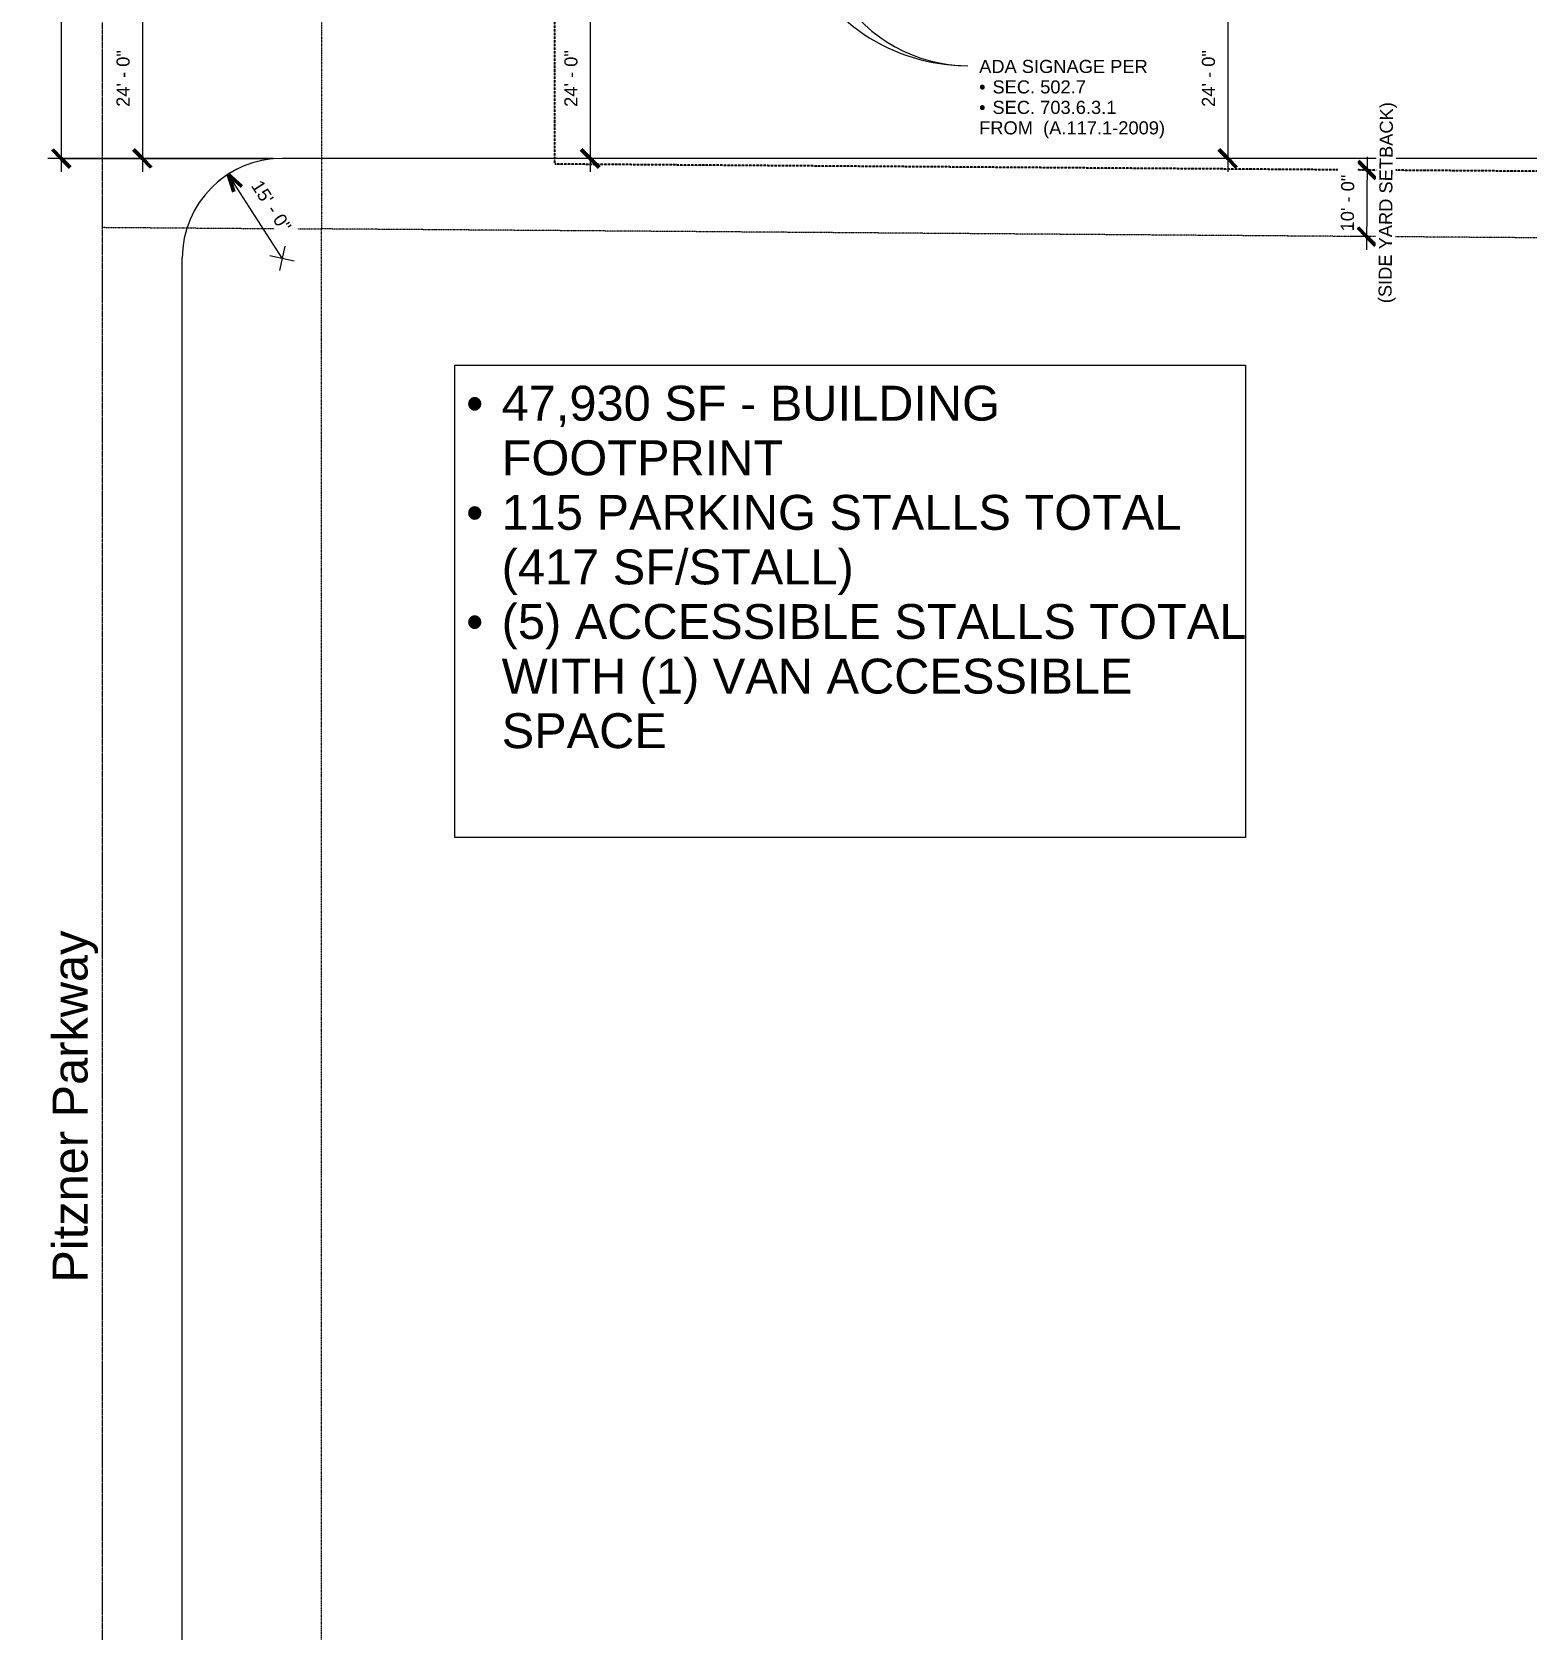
# Model space of a CAD drawing. Header units: inches. Extents: x 20461 to 27285, y -26063 to -19005.
# Drawn here: x 20461 to 23158, y -26063 to -23163 of the extents above; entities that cross this region are included whole.
import ezdxf

# ---------------------------------------------------------------- set-up
doc = ezdxf.new("R2010")
doc.units = ezdxf.units.IN
doc.header["$MEASUREMENT"] = 0
for name, pattern in [('Center 1_4_', [0.53125, 0.25, -0.09375, 0.09375, -0.09375]), ('Hidden', [0.28125, 0.1875, -0.09375]), ('IMPORT-CENTER2 _2_', [6.328125, 4.21875, -0.703125, 0.703125, -0.703125])]:
    doc.linetypes.add(name, pattern=pattern)
for name, color, linetype, lineweight in [('A-ANNO-DIMS', 211, 'Continuous', 9), ('A-ANNO-DIMS-256', 211, 'Continuous', 9), ('A-DETL', 90, 'Continuous', 9), ('A-PROP-SBCK', 71, 'Hidden', 25), ('EOP-EX', 125, 'Continuous', 9), ('EOP-PR', 4, 'Continuous', 9), ('G-ANNO-TEXT', 231, 'Continuous', 9), ('PROP', 3, 'Center 1_4_', 9)]:
    doc.layers.add(name, color=color, linetype=linetype, lineweight=lineweight)
doc.styles.add('Arial', font='arial.ttf', dxfattribs={"height": 62.946108})
doc.styles.add('Arial_1', font='arial.ttf', dxfattribs={"height": 23.60479})
doc.dimstyles.new('Arrow_-_3_32__Arial_1', dxfattribs={"dimscale": 12, "dimtxt": 24, "dimasz": 2.666667, "dimexe": 2, "dimexo": 0, "dimgap": 1.333333, "dimtad": 1, "dimjust": 3, "dimdec": 5, "dimrnd": 0.03125, "dimzin": 1, "dimdsep": 46, "dimlunit": 4, "dimtxsty": 'Arial_1', "dimblk1": 'OPEN30', "dimblk2": 'OPEN30', "dimsah": 1, "dimcen": 0.09, "dimazin": 0, "dimtfac": 1, "dimtdec": 4, "dimtix": 1, "dimtmove": 0, "dimatfit": 2, "dimfxl": 1, "dimtvp": 1, "dimtfill": 1, "dimfrac": 2, "dimtolj": 1, "dimtzin": 0, "dimarcsym": 2})
doc.dimstyles.new('Linear_-_3_32__Arial_1', dxfattribs={"dimscale": 12, "dimtxt": 24, "dimasz": 2.666667, "dimexe": 2, "dimexo": 1.333333, "dimgap": 1.333333, "dimtad": 1, "dimdec": 0, "dimzin": 1, "dimdsep": 46, "dimlunit": 4, "dimtxsty": 'Arial_1', "dimblk1": 'OBLIQUE', "dimblk2": 'OBLIQUE', "dimsah": 1, "dimcen": 0.09, "dimdle": 2, "dimazin": 0, "dimtfac": 1, "dimtdec": 4, "dimtix": 1, "dimtmove": 0, "dimatfit": 3, "dimfxl": 1, "dimtvp": 1, "dimtfill": 1, "dimfrac": 2, "dimtolj": 1, "dimtzin": 0, "dimarcsym": 2})

# ---------------------------------------------------------------- blocks, each defined once
blk = doc.blocks.new('DIMBLOCK55-Site Plan - Phase 1')
at = {"layer": 'A-ANNO-DIMS-256'}
for p, q in [((21859.2, -23103.1), (21444.2, -23103.1)), ((21468.2, -23103.1), (21468.2, -23415.1)), ((21468.2, -23103.1), (21859.2, -23103.1)), ((21474.9, -23391.1), (21444.2, -23391.1)), ((21468.2, -23391.1), (21474.9, -23391.1))]:
    blk.add_line(p, q, dxfattribs=at)
at = {"layer": 'A-ANNO-DIMS-256', "lineweight": 50}
for p, q in [((21468.2, -23103.1), (21452.2, -23087.1)), ((21468.2, -23103.1), (21484.2, -23119.1)), ((21468.2, -23391.1), (21452.2, -23375.1)), ((21468.2, -23391.1), (21484.2, -23407.1))]:
    blk.add_line(p, q, dxfattribs=at)
at = {"layer": 'A-ANNO-DIMS-256', "color": 0, "insert": (21421.6, -23298), "char_height": 23.6, "width": 122.289, "attachment_point": 1, "rotation": 90, "line_spacing_factor": 0.938532, "style": 'Arial_1', "bg_fill": 3, "box_fill_scale": 1.25, "bg_fill_color": 0, "bg_fill_transparency": 0}
blk.add_mtext('24\' - 0"', dxfattribs=at)
blk = doc.blocks.new('_Oblique')
at = {"color": 0, "linetype": 'ByBlock', "lineweight": -2}
blk.add_line((-0.5, -0.5), (0.5, 0.5), dxfattribs=at)
blk = doc.blocks.new('DIMBLOCK58-Site Plan - Phase 1')
at = {"layer": 'A-ANNO-DIMS-256'}
for p, q in [((20896.2, -23103.1), (20636.2, -23103.1)), ((20660.2, -23103.1), (20660.2, -23415.1)), ((20660.2, -23103.1), (20896.2, -23103.1)), ((20896.2, -23391.1), (20636.2, -23391.1)), ((20660.2, -23391.1), (20896.2, -23391.1))]:
    blk.add_line(p, q, dxfattribs=at)
at = {"layer": 'A-ANNO-DIMS-256', "lineweight": 50}
for p, q in [((20660.2, -23103.1), (20644.2, -23087.1)), ((20660.2, -23103.1), (20676.2, -23119.1)), ((20660.2, -23391.1), (20644.2, -23375.1)), ((20660.2, -23391.1), (20676.2, -23407.1))]:
    blk.add_line(p, q, dxfattribs=at)
at = {"layer": 'A-ANNO-DIMS-256', "color": 0, "insert": (20613.6, -23298), "char_height": 23.6, "width": 122.289, "attachment_point": 1, "rotation": 90, "line_spacing_factor": 0.938532, "style": 'Arial_1', "bg_fill": 3, "box_fill_scale": 1.25, "bg_fill_color": 0, "bg_fill_transparency": 0}
blk.add_mtext('24\' - 0"', dxfattribs=at)
blk = doc.blocks.new('DIMBLOCK64-Site Plan - Phase 1')
at = {"layer": 'A-ANNO-DIMS-256'}
for p, q in [((20912.2, -23571.1), (20815, -23419.6)), ((20917.1, -23549), (20907.4, -23593.2)), ((20890.1, -23566.3), (20934.3, -23575.9))]:
    blk.add_line(p, q, dxfattribs=at)
at = {"layer": 'A-ANNO-DIMS-256', "lineweight": 50}
for q in [(20839.5, -23441.9), (20825.1, -23451.2)]:
    blk.add_line((20815, -23419.6), q, dxfattribs=at)
at = {"layer": 'A-ANNO-DIMS-256'}
blk.add_arc((20912.2, -23571.1), 180, 115.0577, 130.3366, dxfattribs=at)
at = {"layer": 'A-ANNO-DIMS-256', "color": 0, "insert": (20875.3, -23427.3), "char_height": 23.6, "width": 122.289, "attachment_point": 1, "rotation": 302.6972, "line_spacing_factor": 0.938532, "style": 'Arial_1', "bg_fill": 3, "box_fill_scale": 1.25, "bg_fill_color": 0, "bg_fill_transparency": 0}
blk.add_mtext('15\' - 0"', dxfattribs=at)
blk = doc.blocks.new('_Open30')
at = {"color": 0, "linetype": 'ByBlock', "lineweight": -2}
for p, q in [((-1, 0.268), (0, 0)), ((0, 0), (-1, -0.268)), ((0, 0), (-1, 0))]:
    blk.add_line(p, q, dxfattribs=at)
blk = doc.blocks.new('DIMBLOCK81-Site Plan - Phase 1')
at = {"layer": 'A-ANNO-DIMS-256'}
for p, q in [((22625.1, -23103.1), (22594.5, -23103.1)), ((22618.5, -23103.1), (22618.5, -23415.1)), ((22618.5, -23103.1), (22625.1, -23103.1)), ((22625.1, -23391.1), (22594.5, -23391.1)), ((22618.5, -23391.1), (22625.1, -23391.1))]:
    blk.add_line(p, q, dxfattribs=at)
at = {"layer": 'A-ANNO-DIMS-256', "lineweight": 50}
for p, q in [((22618.5, -23103.1), (22602.5, -23087.1)), ((22618.5, -23103.1), (22634.5, -23119.1)), ((22618.5, -23391.1), (22602.5, -23375.1)), ((22618.5, -23391.1), (22634.5, -23407.1))]:
    blk.add_line(p, q, dxfattribs=at)
at = {"layer": 'A-ANNO-DIMS-256', "color": 0, "insert": (22571.9, -23298), "char_height": 23.6, "width": 122.289, "attachment_point": 1, "rotation": 90, "line_spacing_factor": 0.938532, "style": 'Arial_1', "bg_fill": 3, "box_fill_scale": 1.25, "bg_fill_color": 0, "bg_fill_transparency": 0}
blk.add_mtext('24\' - 0"', dxfattribs=at)
blk = doc.blocks.new('DIMBLOCK82-Site Plan - Phase 1')
at = {"layer": 'A-ANNO-DIMS-256', "lineweight": 50}
for p, q in [((20513.9, -19441.1), (20497.9, -19425.1)), ((20513.9, -19441.1), (20529.9, -19457.1)), ((20513.9, -23391.1), (20497.9, -23375.1)), ((20513.9, -23391.1), (20529.9, -23407.1))]:
    blk.add_line(p, q, dxfattribs=at)
at = {"layer": 'A-ANNO-DIMS-256'}
for p, q in [((20513.9, -19417.1), (20513.9, -23415.1)), ((20896.2, -19441.1), (20489.9, -19441.1)), ((20513.9, -19441.1), (20896.2, -19441.1)), ((20896.2, -23391.1), (20489.9, -23391.1)), ((20513.9, -23391.1), (20896.2, -23391.1))]:
    blk.add_line(p, q, dxfattribs=at)
at = {"layer": 'A-ANNO-DIMS-256', "color": 0, "insert": (20467.3, -21476.1), "char_height": 23.6, "width": 144, "attachment_point": 1, "rotation": 90, "line_spacing_factor": 0.938532, "style": 'Arial_1', "bg_fill": 3, "box_fill_scale": 1.25, "bg_fill_color": 0, "bg_fill_transparency": 0}
blk.add_mtext('329\' - 2"', dxfattribs=at)
blk = doc.blocks.new('DIMBLOCK90-Site Plan - Phase 1')
at = {"layer": 'A-ANNO-DIMS-256', "lineweight": 50}
for p, q in [((22869.9, -23412), (22854, -23395.9)), ((22869.9, -23412), (22885.8, -23428.1)), ((22869, -23532), (22853.2, -23515.9)), ((22869, -23532), (22884.9, -23548.1))]:
    blk.add_line(p, q, dxfattribs=at)
at = {"layer": 'A-ANNO-DIMS-256'}
for p, q in [((22870.1, -23388), (22868.9, -23556)), ((22876.5, -23412), (22845.9, -23411.8)), ((22869.9, -23412), (22876.5, -23412)), ((22875.7, -23532), (22845, -23531.8)), ((22869, -23532), (22875.7, -23532))]:
    blk.add_line(p, q, dxfattribs=at)
at = {"layer": 'A-ANNO-DIMS-256', "color": 0, "attachment_point": 1, "rotation": 89.5803, "line_spacing_factor": 0.938532, "style": 'Arial_1', "bg_fill": 3, "box_fill_scale": 1.25, "bg_fill_color": 0, "bg_fill_transparency": 0}
for s, insert, char_height, width in [('(SIDE YARD SETBACK)', (22890.5, -23652.1), 23.605, 432), ('10\' - 0"', (22822.5, -23522.6), 23.6, 122.289)]:
    blk.add_mtext(s, dxfattribs=dict(at, insert=insert, char_height=char_height, width=width))

msp = doc.modelspace()

# ---------------------------------------------------------------- linework, layer by layer
at = {"layer": 'A-DETL', "linetype": 'IMPORT-CENTER2 _2_'}
msp.add_line((20588.235225, -26063.346645), (20588.235225, -19045.170645), dxfattribs=at)
at = {"layer": 'A-PROP-SBCK'}
for p, q in [((21404.235225, -23401.253705), (21404.235225, -19438.180554)), ((23472.145187, -23416.400504), (21404.235225, -23401.253705))]:
    msp.add_line(p, q, dxfattribs=at)
at = {"layer": 'EOP-EX'}
msp.add_line((20732.235225, -26063.346645), (20732.235225, -23571.085554), dxfattribs=at)
at = {"layer": 'EOP-PR'}
msp.add_line((23326.51184, -23391.085554), (20912.235225, -23391.085554), dxfattribs=at)
msp.add_arc((20912.235225, -23571.085554), 180, 90, 180, dxfattribs=at)
at = {"layer": 'G-ANNO-TEXT', "color": 145, "flags": 128}
msp.add_lwpolyline([(21224.038316, -23763.784645), (22650.557372, -23763.784645), (22650.557372, -24616.067722), (21224.038316, -24616.067722)], close=True, dxfattribs=at)
at = {"layer": 'PROP'}
for p, q in [((20984.235225, -23518.180554), (20984.235225, -19045.170645)), ((20588.235225, -23515.279977), (20984.235225, -23518.180554)), ((20983.534113, -26063.346645), (20983.186128, -23518.172869)), ((23352.161473, -23535.52488), (20984.235225, -23518.180554))]:
    msp.add_line(p, q, dxfattribs=at)

# ---------------------------------------------------------------- texts
at = {"layer": 'G-ANNO-TEXT', "color": 145, "insert": (22170.030479, -23213.266538), "char_height": 23.60479042, "width": 356.46865039, "attachment_point": 1, "line_spacing_factor": 0.938532, "style": 'Arial_1', "bg_fill": 3, "box_fill_scale": 1.25, "bg_fill_color": 0, "bg_fill_transparency": 0}
msp.add_mtext('ADA SIGNAGE PER', dxfattribs=at)
at = {"layer": 'G-ANNO-TEXT', "color": 145, "attachment_point": 1, "line_spacing_factor": 0.938532, "style": 'Arial'}
for s, insert, char_height, width in [('47,930 SF - BUILDING', (21308.518316, -23801.072383), 62.94610778, 1054.00836481), ('•', (21244.518316, -23801.072383), 62.946108, 36.02454169), ('FOOTPRINT', (21308.518316, -23899.533922), 62.9461078, 594.98597881), ('115 PARKING STALLS TOTAL', (21308.518316, -23997.99546), 62.94610778, 1435.17125749), ('•', (21244.518316, -23997.99546), 62.946108, 36.02454169), ('(417 SF/STALL)', (21308.518316, -24096.456998), 62.94610778, 743.73247351), ('•', (21244.518316, -24194.918537), 62.946108, 36.02454169), ('(5) ACCESSIBLE STALLS TOTAL', (21308.518316, -24194.918537), 62.94610778, 1573.45901428), ('WITH (1) VAN ACCESSIBLE', (21308.518316, -24293.380075), 62.94610778, 1341.04261631), ('SPACE', (21308.518316, -24391.841614), 62.9461078, 348.62459696)]:
    msp.add_mtext(s, dxfattribs=dict(at, insert=insert, char_height=char_height, width=width))
at = {"layer": 'G-ANNO-TEXT', "color": 145, "insert": (20498.380252, -25419.043488), "char_height": 62.94610778, "width": 751.104, "attachment_point": 1, "rotation": 90, "line_spacing_factor": 0.938532, "style": 'Arial'}
msp.add_mtext('Pitzner Parkway\\P', dxfattribs=at)

# ---------------------------------------------------------------- next in the draw order: texts
at = {"layer": 'G-ANNO-TEXT', "color": 145, "insert": (22170.030479, -23250.189615), "char_height": 23.60479, "width": 13.50920313, "attachment_point": 1, "line_spacing_factor": 0.938532, "style": 'Arial_1', "bg_fill": 3, "box_fill_scale": 1.25, "bg_fill_color": 0, "bg_fill_transparency": 0}
msp.add_mtext('•', dxfattribs=at)

# ---------------------------------------------------------------- next in the draw order: dimensions: what is measured, and where the dimension line sits
at = {"layer": 'A-ANNO-DIMS'}
for base, p1, p2, override, picture, middle in [((20660.220921, -23391.085554), (20912.235225, -23103.085554), (20912.235225, -23391.085554), {"dimpost": '<>', "dimfxl": 288}, 'DIMBLOCK58-Site Plan - Phase 1', (20632.168952, -23247.085554)), ((21468.22283, -23391.085554), (21875.235225, -23103.085554), (21490.850247, -23391.085554), {"dimpost": '<>', "dimfxl": 480.308038}, 'DIMBLOCK55-Site Plan - Phase 1', (21440.170862, -23247.085554))]:
    dim = msp.add_linear_dim(base=base, p1=p1, p2=p2, angle=90, dimstyle='Linear_-_3_32__Arial_1', override=override, dxfattribs=at)
    dim.commit()
    dim.dimension.update_dxf_attribs({"geometry": picture, "text_midpoint": middle})
dim = msp.add_linear_dim(base=(22869.034592, -23531.986125), p1=(22892.540341, -23412.155078), p2=(22891.661402, -23532.15186), angle=89.580333673, text='<>\\X(SIDE YARD SETBACK)', dimstyle='Linear_-_3_32__Arial_1', override={"dimpost": '<>', "dimfxl": 120}, dxfattribs=at)
dim.commit()
dim.dimension.update_dxf_attribs({"geometry": 'DIMBLOCK90-Site Plan - Phase 1', "text_midpoint": (22869.474062, -23471.987735)})

# ---------------------------------------------------------------- next in the draw order: linework, layer by layer
at = {"layer": 'G-ANNO-TEXT', "color": 145}
for centre, radius, start in [((22149.550479, -22886.906582), 336.857055, 135.289040178), ((22149.550479, -22953.462583), 270.301054, 153.970640794)]:
    msp.add_arc(centre, radius, start, 270, dxfattribs=at)

# ---------------------------------------------------------------- next in the draw order: texts
at = {"layer": 'G-ANNO-TEXT', "color": 145, "insert": (22194.030479, -23250.189615), "char_height": 23.6047904, "width": 197.40867803, "attachment_point": 1, "line_spacing_factor": 0.938532, "style": 'Arial_1', "bg_fill": 3, "box_fill_scale": 1.25, "bg_fill_color": 0, "bg_fill_transparency": 0}
msp.add_mtext('SEC. 502.7', dxfattribs=at)

# ---------------------------------------------------------------- next in the draw order: dimensions: what is measured, and where the dimension line sits
at = {"layer": 'A-ANNO-DIMS'}
dim = msp.add_radius_dim(center=(20912.235225, -23571.085554), mpoint=(20814.999413, -23419.608833), dimstyle='Arrow_-_3_32__Arial_1', override={"dimpost": '<>'}, dxfattribs=at)
dim.commit()
dim.dimension.update_dxf_attribs({"geometry": 'DIMBLOCK64-Site Plan - Phase 1', "text_midpoint": (20895.867281, -23493.658147)})

# ---------------------------------------------------------------- next in the draw order: texts
at = {"layer": 'G-ANNO-TEXT', "color": 145, "insert": (22170.030479, -23287.112692), "char_height": 23.60479, "width": 13.50920313, "attachment_point": 1, "line_spacing_factor": 0.938532, "style": 'Arial_1', "bg_fill": 3, "box_fill_scale": 1.25, "bg_fill_color": 0, "bg_fill_transparency": 0}
msp.add_mtext('•', dxfattribs=at)

# ---------------------------------------------------------------- next in the draw order: dimensions: what is measured, and where the dimension line sits
at = {"layer": 'A-ANNO-DIMS'}
dim = msp.add_linear_dim(base=(20513.889096, -23391.085554), p1=(20912.235225, -19441.085554), p2=(20912.235225, -23391.085554), angle=90, dimstyle='Linear_-_3_32__Arial_1', override={"dimpost": '<>', "dimfxl": 3950}, dxfattribs=at)
dim.commit()
dim.dimension.update_dxf_attribs({"geometry": 'DIMBLOCK82-Site Plan - Phase 1', "text_midpoint": (20485.829077, -21416.085554)})

# ---------------------------------------------------------------- next in the draw order: texts
at = {"layer": 'G-ANNO-TEXT', "color": 145, "insert": (22194.030479, -23287.112692), "char_height": 23.60479042, "width": 261.90422847, "attachment_point": 1, "line_spacing_factor": 0.938532, "style": 'Arial_1', "bg_fill": 3, "box_fill_scale": 1.25, "bg_fill_color": 0, "bg_fill_transparency": 0}
msp.add_mtext('SEC. 703.6.3.1', dxfattribs=at)

# ---------------------------------------------------------------- next in the draw order: texts
at = {"layer": 'G-ANNO-TEXT', "color": 145, "insert": (22170.030479, -23324.035769), "char_height": 23.60479042, "width": 392.63845233, "attachment_point": 1, "line_spacing_factor": 0.938532, "style": 'Arial_1', "bg_fill": 3, "box_fill_scale": 1.25, "bg_fill_color": 0, "bg_fill_transparency": 0}
msp.add_mtext('FROM  (A.117.1-2009)', dxfattribs=at)

# ---------------------------------------------------------------- next in the draw order: dimensions: what is measured, and where the dimension line sits
at = {"layer": 'A-ANNO-DIMS'}
dim = msp.add_linear_dim(base=(22618.50816, -23391.085554), p1=(22641.135577, -23103.085554), p2=(22641.135577, -23391.085554), angle=90, dimstyle='Linear_-_3_32__Arial_1', override={"dimpost": '<>', "dimfxl": 288}, dxfattribs=at)
dim.commit()
dim.dimension.update_dxf_attribs({"geometry": 'DIMBLOCK81-Site Plan - Phase 1', "text_midpoint": (22590.456192, -23247.085554)})

doc.saveas('drawing.dxf')
